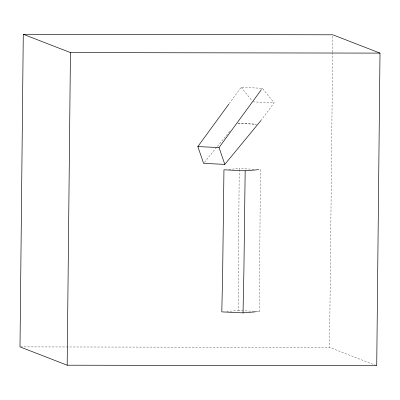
<?xml version="1.0" encoding="UTF-8"?>
<svg xmlns="http://www.w3.org/2000/svg" width="400" height="400" viewBox="0 0 400 400"><rect width="100%" height="100%" fill="white"/><g stroke="black" fill="none" stroke-linecap="round" stroke-linejoin="round"><path stroke-width="0.3" stroke-dasharray="2 1.5" d="M226.65 311.49L238.145 310.555L239.195 170.335M255.725 311.84L259.355 311.545L260.42 169.555L257.305 169.41M239.2 169.785L239.215 168.565L254.81 169.29M376.145 365.49L329.55 347.405L332.635 52.895M332.64 52.27L332.815 35.425M229.195 103.61L241.145 87.31L262.355 88.3L274.13 102.85L261.46 119.87M261.63 89.285L262.355 88.3M204.405 162.415L217.005 146.905M217.4 146.42L229.945 131.19M228.84 169.405L239.215 168.565M256.76 169.85L260.42 169.555M20.625 346.89L329.55 347.405M252.92 101.865L274.13 102.85M237.83 123.27L256.545 124.145M238.14 123.44L256.23 124.285M238.145 310.555L253.74 311.285M254.365 311.315L259.355 311.545M241.145 87.31L252.135 100.895"/><path stroke-width="0.6" d="M23.275 34.285L20 346.89L67.175 365.2L376.725 365.715L380 53.11L332.825 34.8L23.275 34.285L70.45 52.595L380 53.11M67.175 365.2L70.45 52.595M245.165 170.79L243.91 270.67L243.015 312.87L221.805 311.88L222.7 269.685L223.955 169.805L245.165 170.79L256.76 169.85M261.085 120.37L224.825 164.375L203.62 163.385L197.83 146.58L228.83 104.105M224.825 164.375L219.04 147.565L261.265 89.78M243.015 312.87L255.115 311.89M197.83 146.58L219.04 147.565"/></g></svg>
